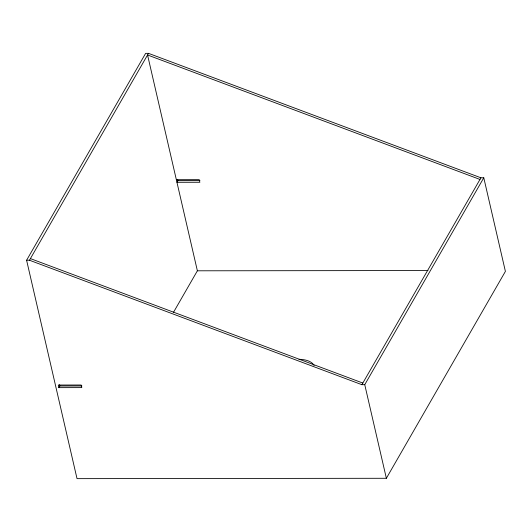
<?xml version="1.0" encoding="UTF-8"?>
<svg xmlns="http://www.w3.org/2000/svg" width="532" height="532" viewBox="0 0 532 532"><rect width="100%" height="100%" fill="white"/><g stroke="black" fill="none" stroke-linecap="round" stroke-linejoin="round"><path stroke-width="0.8" d="M26.6 260.241L145.635 53.353L148.501 53.353L480.928 177.801L483.788 177.794L505.4 271.4L386.365 478.288L77.027 478.647L26.6 260.241L29.466 260.234L361.886 384.689L364.752 384.683L483.788 177.794M29.466 260.234L148.501 53.353M177.595 179.351L177.894 180.654L176.95 182.29L199.859 182.263L199.261 179.663L176.345 179.69M58.879 387.642L58.281 385.042L81.19 385.015L81.795 387.615L58.879 387.642L59.823 385.999L59.524 384.703M173.372 312.53L197.379 270.801L147.557 54.989L479.984 179.444M361.886 384.689L480.928 177.801M177.894 180.654L199.985 180.627M197.379 270.801L427.994 270.535M59.823 385.999L81.921 385.973M30.41 258.592L362.831 383.047M364.752 384.683L386.365 478.288M299.011 359.299A24.598 12.229 -13 0 1 314.086 365.511"/></g></svg>
